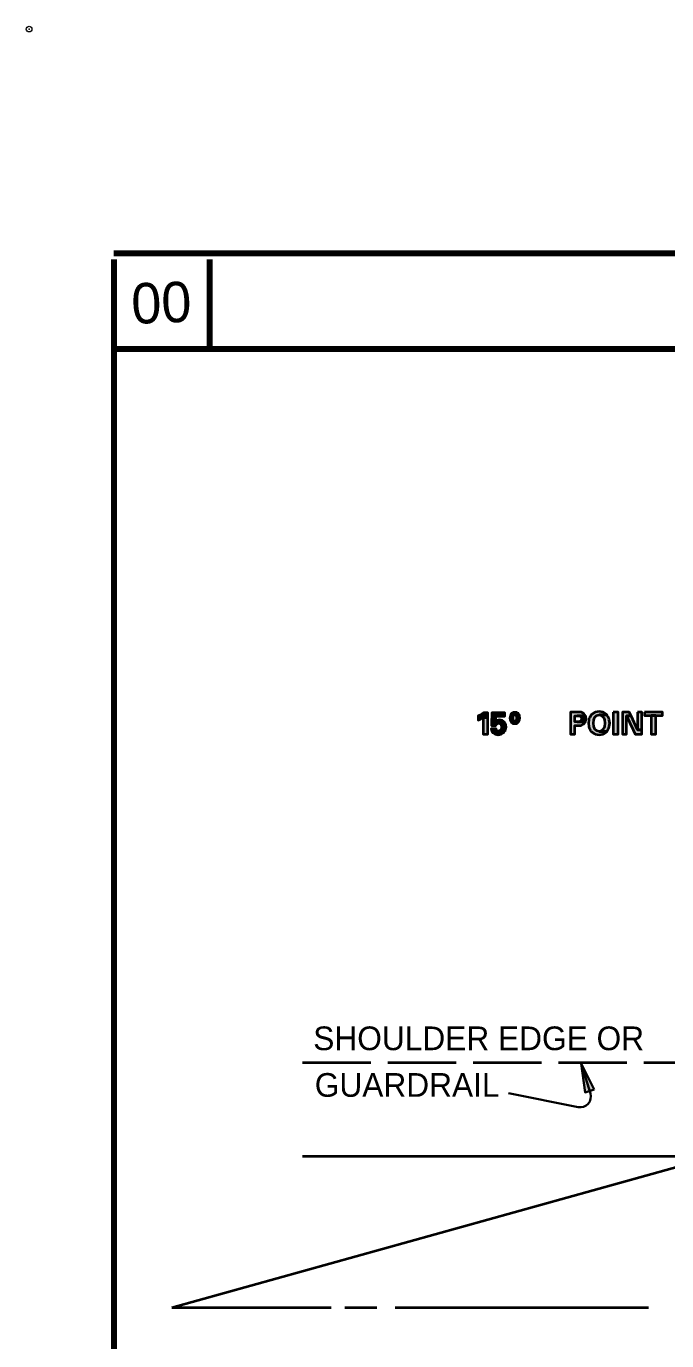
# Model space of a CAD drawing. Extents: x -8731 to -130, y -68363 to -56618.
# Drawn here: x -1725 to -1348, y -67941 to -67167 of the extents above; entities that cross this region are included whole.
import ezdxf

# ---------------------------------------------------------------- set-up
doc = ezdxf.new("R2010")
doc.units = 0
doc.header["$LTSCALE"] = 6.7
doc.header["$PDMODE"] = 32
doc.header["$PDSIZE"] = 3.35
doc.linetypes.add('LONG_DASHED', pattern=[7.5, 6, -1.5])
doc.layers.add('1', color=7, linetype='Continuous', lineweight=13)
doc.layers.add('3', color=7, linetype='Continuous', lineweight=40)

msp = doc.modelspace()

# ---------------------------------------------------------------- hatches: boundary and pattern name
at = {"layer": '1'}
msp.add_hatch(color=256, dxfattribs=at).paths.add_polyline_path([(-1390.62, -67793.62), (-1398.26, -67778.3), (-1396, -67795.26)])
at = {"layer": '3'}
for points in [[(-1458.92, -67575.7), (-1458.92, -67576.1), (-1458, -67575.7), (-1457, -67575.16), (-1456.02, -67574.52), (-1453.32, -67574.52), (-1453.32, -67573.56), (-1453.32, -67573.04), (-1453.32, -67572.28), (-1453.32, -67571.66), (-1455.78, -67571.66), (-1456.58, -67572.28), (-1457.84, -67573.04), (-1458.92, -67573.56), (-1458.92, -67574.52), (-1458.92, -67575.16)], [(-1456.02, -67576.1), (-1456.02, -67584.38), (-1453.32, -67584.38), (-1453.32, -67576.1), (-1453.32, -67575.7), (-1453.32, -67575.16), (-1453.32, -67574.52), (-1456.02, -67574.52), (-1456.02, -67575.16), (-1456.02, -67575.7)], [(-1451.14, -67578.48), (-1451.18, -67579.12), (-1448.5, -67579.12), (-1448.14, -67578.48), (-1448.14, -67578.46), (-1448.14, -67578.46), (-1448.14, -67578.46), (-1447.6, -67578), (-1447.48, -67577.98), (-1446.94, -67577.82), (-1443.08, -67577.82), (-1443.48, -67577.14), (-1443.94, -67576.82), (-1448.66, -67576.82), (-1448.62, -67576.26), (-1448.62, -67576.22), (-1448.46, -67573.72), (-1443.26, -67573.72), (-1443.26, -67571.66), (-1450.88, -67571.66), (-1450.96, -67573.72), (-1451.06, -67576.22), (-1451.06, -67576.26), (-1451.08, -67576.82), (-1451.1, -67577.14), (-1451.12, -67577.82), (-1451.12, -67577.98), (-1451.12, -67578), (-1451.14, -67578.46), (-1451.14, -67578.46)], [(-1440.06, -67576), (-1440.06, -67576.14), (-1438.18, -67576.14), (-1438.22, -67576), (-1438.36, -67575.6), (-1438.36, -67575.52), (-1438.42, -67574.8), (-1438.42, -67574.8), (-1438.42, -67574.7), (-1438.4, -67574.64), (-1438.36, -67573.98), (-1438.32, -67573.86), (-1438.18, -67573.44), (-1438.14, -67573.28), (-1438.12, -67573.26), (-1438.12, -67573.26), (-1438.1, -67573.24), (-1437.78, -67572.88), (-1437.7, -67572.86), (-1437.34, -67572.76), (-1434.98, -67572.76), (-1435.22, -67572.3), (-1435.28, -67572.2), (-1436.2, -67571.64), (-1436.26, -67571.6), (-1437.34, -67571.44), (-1438.3, -67571.6), (-1438.5, -67571.64), (-1439.34, -67572.2), (-1439.46, -67572.3), (-1439.7, -67572.76), (-1439.74, -67572.86), (-1439.76, -67572.88), (-1439.94, -67573.24), (-1439.96, -67573.26), (-1439.98, -67573.28), (-1440.06, -67573.44), (-1440.1, -67573.86), (-1440.12, -67573.98), (-1440.2, -67574.64), (-1440.22, -67574.7), (-1440.22, -67574.8), (-1440.22, -67574.8), (-1440.14, -67575.52), (-1440.12, -67575.6)], [(-1437, -67576.68), (-1437.32, -67576.8), (-1435.02, -67576.8), (-1434.96, -67576.68), (-1434.94, -67576.64), (-1434.76, -67576.26), (-1434.74, -67576.18), (-1434.7, -67576.14), (-1434.64, -67576), (-1434.6, -67575.6), (-1434.58, -67575.52), (-1434.5, -67574.8), (-1434.5, -67574.8), (-1434.48, -67574.7), (-1434.48, -67574.64), (-1434.58, -67573.98), (-1434.6, -67573.86), (-1434.66, -67573.44), (-1434.68, -67573.28), (-1434.68, -67573.26), (-1434.7, -67573.24), (-1434.7, -67573.24), (-1434.9, -67572.88), (-1434.9, -67572.88), (-1434.92, -67572.86), (-1434.98, -67572.76), (-1437.34, -67572.76), (-1436.94, -67572.86), (-1436.92, -67572.88), (-1436.58, -67573.24), (-1436.58, -67573.26), (-1436.56, -67573.28), (-1436.5, -67573.44), (-1436.36, -67573.86), (-1436.34, -67573.98), (-1436.3, -67574.64), (-1436.28, -67574.7), (-1436.3, -67574.8), (-1436.3, -67574.8), (-1436.34, -67575.52), (-1436.36, -67575.6), (-1436.48, -67576), (-1436.52, -67576.14), (-1436.54, -67576.18), (-1436.58, -67576.26), (-1436.86, -67576.64)], [(-1404.6, -67579.28), (-1404.6, -67584.38), (-1401.94, -67584.38), (-1401.94, -67579.28), (-1399.98, -67579.28), (-1398.3, -67579.12), (-1396.82, -67578.48), (-1395.74, -67577.1), (-1401.94, -67577.1), (-1401.94, -67577.04), (-1401.94, -67577.04), (-1401.94, -67576.7), (-1401.94, -67576), (-1401.94, -67575.22), (-1401.94, -67575.06), (-1401.94, -67574.3), (-1401.94, -67573.74), (-1401.94, -67573.48), (-1401.94, -67573.46), (-1401.94, -67573.42), (-1395.72, -67573.42), (-1396.7, -67572.14), (-1398.36, -67571.4), (-1400.7, -67571.24), (-1404.6, -67571.24), (-1404.6, -67571.4), (-1404.6, -67572.14), (-1404.6, -67573.42), (-1404.6, -67573.46), (-1404.6, -67573.48), (-1404.6, -67573.74), (-1404.6, -67574.3), (-1404.6, -67575.06), (-1404.6, -67575.22), (-1404.6, -67576), (-1404.6, -67576.7), (-1404.6, -67577.04), (-1404.6, -67577.04), (-1404.6, -67577.1), (-1404.6, -67578.48), (-1404.6, -67579.12)], [(-1399.7, -67573.48), (-1398.86, -67573.74), (-1395.64, -67573.74), (-1395.68, -67573.48), (-1395.68, -67573.46), (-1395.7, -67573.42), (-1400.6, -67573.42), (-1399.7, -67573.46)], [(-1399.64, -67577.04), (-1400.6, -67577.1), (-1395.74, -67577.1), (-1395.7, -67577.04), (-1395.7, -67577.04), (-1395.64, -67576.7), (-1395.64, -67576.7), (-1395.52, -67576), (-1395.52, -67576), (-1395.38, -67575.22), (-1395.42, -67575.06), (-1395.54, -67574.3), (-1395.62, -67573.74), (-1398.86, -67573.74), (-1398.36, -67574.3), (-1398.18, -67575.06), (-1398.18, -67575.22), (-1398.28, -67576), (-1398.74, -67576.7), (-1399.62, -67577.04)], [(-1390.1, -67584.22), (-1387.72, -67584.6), (-1385.34, -67584.22), (-1383.24, -67582.9), (-1383.08, -67582.64), (-1387.74, -67582.64), (-1389.06, -67582.38), (-1390.22, -67581.4), (-1390.52, -67580.68), (-1390.86, -67579.8), (-1391.06, -67577.76), (-1391.06, -67577.74), (-1390.9, -67575.92), (-1390.48, -67574.72), (-1390.34, -67574.38), (-1389.22, -67573.28), (-1387.74, -67572.92), (-1383.14, -67572.92), (-1383.3, -67572.64), (-1385.4, -67571.4), (-1387.72, -67571.02), (-1390.06, -67571.4), (-1392.14, -67572.64), (-1392.32, -67572.92), (-1392.56, -67573.28), (-1393.26, -67574.38), (-1393.48, -67574.72), (-1393.68, -67575.92), (-1394, -67577.74), (-1394, -67577.76), (-1393.68, -67579.8), (-1393.54, -67580.68), (-1393.1, -67581.4), (-1392.54, -67582.38), (-1392.38, -67582.64), (-1392.22, -67582.9)], [(-1386.4, -67582.38), (-1387.74, -67582.64), (-1383.08, -67582.64), (-1382.92, -67582.38), (-1382.34, -67581.4), (-1381.92, -67580.68), (-1381.78, -67579.8), (-1381.46, -67577.76), (-1381.46, -67577.74), (-1381.78, -67575.92), (-1381.98, -67574.72), (-1382.2, -67574.38), (-1382.9, -67573.28), (-1383.14, -67572.92), (-1387.74, -67572.92), (-1386.24, -67573.28), (-1385.1, -67574.38), (-1384.98, -67574.72), (-1384.54, -67575.92), (-1384.38, -67577.74), (-1384.38, -67577.76), (-1384.58, -67579.8), (-1384.94, -67580.68), (-1385.24, -67581.4)], [(-1379.34, -67571.24), (-1379.34, -67584.38), (-1376.54, -67584.38), (-1376.54, -67571.24)], [(-1374.02, -67581.8), (-1374.02, -67584.38), (-1371.5, -67584.38), (-1371.5, -67581.8), (-1371.5, -67573.48), (-1368.92, -67573.48), (-1369.98, -67571.24), (-1374.02, -67571.24), (-1374.02, -67573.48)], [(-1367.62, -67581.8), (-1366.4, -67584.38), (-1362.5, -67584.38), (-1362.5, -67581.8), (-1365.02, -67581.8), (-1368.92, -67573.48), (-1371.5, -67573.48)], [(-1365.02, -67571.24), (-1365.02, -67581.8), (-1362.5, -67581.8), (-1362.5, -67571.24)], [(-1361.02, -67571.24), (-1361.02, -67573.36), (-1350.44, -67573.36), (-1350.44, -67571.24)], [(-1357.14, -67573.36), (-1357.14, -67584.38), (-1354.3, -67584.38), (-1354.3, -67573.36)], [(-1449.02, -67584.28), (-1447.22, -67584.6), (-1445.42, -67584.28), (-1445.42, -67584.28), (-1445.38, -67584.28), (-1444.1, -67583.48), (-1443.8, -67583.3), (-1443.3, -67582.54), (-1446.96, -67582.54), (-1447.74, -67582.4), (-1447.78, -67582.36), (-1447.82, -67582.32), (-1448.28, -67581.88), (-1448.3, -67581.8), (-1448.3, -67581.76), (-1448.44, -67581.18), (-1451.2, -67581.18), (-1451.1, -67581.76), (-1451.1, -67581.8), (-1451.1, -67581.88), (-1451.02, -67582.32), (-1451.02, -67582.36), (-1451.02, -67582.4), (-1450.9, -67582.54), (-1450.42, -67583.3), (-1450.32, -67583.48), (-1449.02, -67584.28)], [(-1447.78, -67576.26), (-1448.66, -67576.82), (-1443.94, -67576.82), (-1444.74, -67576.26), (-1444.9, -67576.22), (-1447.74, -67576.22)], [(-1446.3, -67575.94), (-1447.74, -67576.22), (-1444.9, -67576.22), (-1446.3, -67575.94)], [(-1446.44, -67582.4), (-1446.96, -67582.54), (-1443.3, -67582.54), (-1443.2, -67582.4), (-1443.18, -67582.36), (-1443.14, -67582.32), (-1442.86, -67581.88), (-1442.8, -67581.8), (-1442.8, -67581.76), (-1442.64, -67580.92), (-1442.5, -67580.04), (-1442.46, -67579.96), (-1442.58, -67579.24), (-1442.6, -67579.12), (-1442.7, -67578.48), (-1442.7, -67578.46), (-1442.7, -67578.46), (-1442.96, -67578), (-1442.98, -67577.98), (-1443.08, -67577.82), (-1446.94, -67577.82), (-1446.18, -67577.98), (-1446.14, -67578), (-1445.64, -67578.46), (-1445.62, -67578.46), (-1445.62, -67578.48), (-1445.32, -67579.12), (-1445.26, -67579.24), (-1445.18, -67579.96), (-1445.18, -67580.04), (-1445.26, -67580.92), (-1445.58, -67581.76), (-1445.62, -67581.8), (-1445.72, -67581.88), (-1446.18, -67582.32), (-1446.34, -67582.36)], [(-1439.58, -67577.12), (-1439.52, -67577.24), (-1435.3, -67577.24), (-1435.16, -67577.12), (-1435.02, -67576.8), (-1437.32, -67576.8), (-1437.8, -67576.68), (-1437.84, -67576.64), (-1438.16, -67576.26), (-1438.18, -67576.18), (-1438.18, -67576.14), (-1440.06, -67576.14), (-1440.02, -67576.18), (-1440, -67576.26), (-1439.82, -67576.64), (-1439.78, -67576.68), (-1439.74, -67576.8)], [(-1437.46, -67578.1), (-1437.26, -67578.12), (-1437.12, -67578.1), (-1436.98, -67578.06), (-1436.46, -67577.96), (-1436.04, -67577.86), (-1435.3, -67577.24), (-1439.52, -67577.24), (-1438.66, -67577.86), (-1438.54, -67577.96), (-1437.72, -67578.06)]]:
    msp.add_hatch(color=256, dxfattribs=at).paths.add_polyline_path(points)

# ---------------------------------------------------------------- linework, layer by layer
at = {"layer": '1', "lineweight": 100}
for p, q in [((-181.28, -67301.3), (-1673.5, -67301.3)), ((-1617.26, -67304.8), (-1617.26, -67357.56)), ((-181.28, -67357.56), (-1673.5, -67357.56))]:
    msp.add_line(p, q, dxfattribs=at)
at = {"layer": '1', "lineweight": 35}
for p, q in [((-1398.26, -67778.3), (-1392.86, -67795.94)), ((-1441.18, -67795.68), (-1400.06, -67803.9))]:
    msp.add_line(p, q, dxfattribs=at)
at = {"layer": '1', "lineweight": 100}
msp.add_lwpolyline([(-1673.5, -67304.8), (-1673.5, -68322.74), (-182.74, -68322.74)], dxfattribs=at)
at = {"layer": '1', "lineweight": 35}
msp.add_lwpolyline([(-1390.62, -67793.62), (-1398.26, -67778.3), (-1396, -67795.26)], close=True, dxfattribs=at)
msp.add_arc((-1398.82, -67797.77), 6.25, 258.68994, 17.0378, dxfattribs=at)
at = {"layer": '1'}
msp.add_point((-1723.46, -67169.1), dxfattribs=at)
at = {"layer": '3'}
for p, q in [((-1639.34, -67921.88), (-756.6, -67676.04)), ((-1562.4, -67832.78), (-1156.2, -67832.78)), ((-1639.34, -67921.88), (-1545.46, -67921.88)), ((-1537.5, -67921.88), (-1518.6, -67921.88)), ((-1507.94, -67921.88), (-1358.7, -67921.88))]:
    msp.add_line(p, q, dxfattribs=at)
at = {"layer": '3', "linetype": 'LONG_DASHED'}
msp.add_line((-1562.4, -67777.72), (-1130.4, -67777.72), dxfattribs=at)
at = {"layer": '3'}
for points in [[(-1458.92, -67575.7), (-1458.92, -67576.1), (-1458, -67575.7), (-1457, -67575.16), (-1456.02, -67574.52), (-1453.32, -67574.52), (-1453.32, -67573.56), (-1453.32, -67573.04), (-1453.32, -67572.28), (-1453.32, -67571.66), (-1455.78, -67571.66), (-1456.58, -67572.28), (-1457.84, -67573.04), (-1458.92, -67573.56), (-1458.92, -67574.52), (-1458.92, -67575.16)], [(-1456.02, -67576.1), (-1456.02, -67584.38), (-1453.32, -67584.38), (-1453.32, -67576.1), (-1453.32, -67575.7), (-1453.32, -67575.16), (-1453.32, -67574.52), (-1456.02, -67574.52), (-1456.02, -67575.16), (-1456.02, -67575.7)], [(-1451.14, -67578.48), (-1451.18, -67579.12), (-1448.5, -67579.12), (-1448.14, -67578.48), (-1448.14, -67578.46), (-1448.14, -67578.46), (-1448.14, -67578.46), (-1447.6, -67578), (-1447.48, -67577.98), (-1446.94, -67577.82), (-1443.08, -67577.82), (-1443.48, -67577.14), (-1443.94, -67576.82), (-1448.66, -67576.82), (-1448.62, -67576.26), (-1448.62, -67576.22), (-1448.46, -67573.72), (-1443.26, -67573.72), (-1443.26, -67571.66), (-1450.88, -67571.66), (-1450.96, -67573.72), (-1451.06, -67576.22), (-1451.06, -67576.26), (-1451.08, -67576.82), (-1451.1, -67577.14), (-1451.12, -67577.82), (-1451.12, -67577.98), (-1451.12, -67578), (-1451.14, -67578.46), (-1451.14, -67578.46)], [(-1440.06, -67576), (-1440.06, -67576.14), (-1438.18, -67576.14), (-1438.22, -67576), (-1438.36, -67575.6), (-1438.36, -67575.52), (-1438.42, -67574.8), (-1438.42, -67574.8), (-1438.42, -67574.7), (-1438.4, -67574.64), (-1438.36, -67573.98), (-1438.32, -67573.86), (-1438.18, -67573.44), (-1438.14, -67573.28), (-1438.12, -67573.26), (-1438.12, -67573.26), (-1438.1, -67573.24), (-1437.78, -67572.88), (-1437.7, -67572.86), (-1437.34, -67572.76), (-1434.98, -67572.76), (-1435.22, -67572.3), (-1435.28, -67572.2), (-1436.2, -67571.64), (-1436.26, -67571.6), (-1437.34, -67571.44), (-1438.3, -67571.6), (-1438.5, -67571.64), (-1439.34, -67572.2), (-1439.46, -67572.3), (-1439.7, -67572.76), (-1439.74, -67572.86), (-1439.76, -67572.88), (-1439.94, -67573.24), (-1439.96, -67573.26), (-1439.98, -67573.28), (-1440.06, -67573.44), (-1440.1, -67573.86), (-1440.12, -67573.98), (-1440.2, -67574.64), (-1440.22, -67574.7), (-1440.22, -67574.8), (-1440.22, -67574.8), (-1440.14, -67575.52), (-1440.12, -67575.6)], [(-1437, -67576.68), (-1437.32, -67576.8), (-1435.02, -67576.8), (-1434.96, -67576.68), (-1434.94, -67576.64), (-1434.76, -67576.26), (-1434.74, -67576.18), (-1434.7, -67576.14), (-1434.64, -67576), (-1434.6, -67575.6), (-1434.58, -67575.52), (-1434.5, -67574.8), (-1434.5, -67574.8), (-1434.48, -67574.7), (-1434.48, -67574.64), (-1434.58, -67573.98), (-1434.6, -67573.86), (-1434.66, -67573.44), (-1434.68, -67573.28), (-1434.68, -67573.26), (-1434.7, -67573.24), (-1434.7, -67573.24), (-1434.9, -67572.88), (-1434.9, -67572.88), (-1434.92, -67572.86), (-1434.98, -67572.76), (-1437.34, -67572.76), (-1436.94, -67572.86), (-1436.92, -67572.88), (-1436.58, -67573.24), (-1436.58, -67573.26), (-1436.56, -67573.28), (-1436.5, -67573.44), (-1436.36, -67573.86), (-1436.34, -67573.98), (-1436.3, -67574.64), (-1436.28, -67574.7), (-1436.3, -67574.8), (-1436.3, -67574.8), (-1436.34, -67575.52), (-1436.36, -67575.6), (-1436.48, -67576), (-1436.52, -67576.14), (-1436.54, -67576.18), (-1436.58, -67576.26), (-1436.86, -67576.64)], [(-1404.6, -67579.28), (-1404.6, -67584.38), (-1401.94, -67584.38), (-1401.94, -67579.28), (-1399.98, -67579.28), (-1398.3, -67579.12), (-1396.82, -67578.48), (-1395.74, -67577.1), (-1401.94, -67577.1), (-1401.94, -67577.04), (-1401.94, -67577.04), (-1401.94, -67576.7), (-1401.94, -67576), (-1401.94, -67575.22), (-1401.94, -67575.06), (-1401.94, -67574.3), (-1401.94, -67573.74), (-1401.94, -67573.48), (-1401.94, -67573.46), (-1401.94, -67573.42), (-1395.72, -67573.42), (-1396.7, -67572.14), (-1398.36, -67571.4), (-1400.7, -67571.24), (-1404.6, -67571.24), (-1404.6, -67571.4), (-1404.6, -67572.14), (-1404.6, -67573.42), (-1404.6, -67573.46), (-1404.6, -67573.48), (-1404.6, -67573.74), (-1404.6, -67574.3), (-1404.6, -67575.06), (-1404.6, -67575.22), (-1404.6, -67576), (-1404.6, -67576.7), (-1404.6, -67577.04), (-1404.6, -67577.04), (-1404.6, -67577.1), (-1404.6, -67578.48), (-1404.6, -67579.12)], [(-1399.7, -67573.48), (-1398.86, -67573.74), (-1395.64, -67573.74), (-1395.68, -67573.48), (-1395.68, -67573.46), (-1395.7, -67573.42), (-1400.6, -67573.42), (-1399.7, -67573.46)], [(-1399.64, -67577.04), (-1400.6, -67577.1), (-1395.74, -67577.1), (-1395.7, -67577.04), (-1395.7, -67577.04), (-1395.64, -67576.7), (-1395.64, -67576.7), (-1395.52, -67576), (-1395.52, -67576), (-1395.38, -67575.22), (-1395.42, -67575.06), (-1395.54, -67574.3), (-1395.62, -67573.74), (-1398.86, -67573.74), (-1398.36, -67574.3), (-1398.18, -67575.06), (-1398.18, -67575.22), (-1398.28, -67576), (-1398.74, -67576.7), (-1399.62, -67577.04)], [(-1390.1, -67584.22), (-1387.72, -67584.6), (-1385.34, -67584.22), (-1383.24, -67582.9), (-1383.08, -67582.64), (-1387.74, -67582.64), (-1389.06, -67582.38), (-1390.22, -67581.4), (-1390.52, -67580.68), (-1390.86, -67579.8), (-1391.06, -67577.76), (-1391.06, -67577.74), (-1390.9, -67575.92), (-1390.48, -67574.72), (-1390.34, -67574.38), (-1389.22, -67573.28), (-1387.74, -67572.92), (-1383.14, -67572.92), (-1383.3, -67572.64), (-1385.4, -67571.4), (-1387.72, -67571.02), (-1390.06, -67571.4), (-1392.14, -67572.64), (-1392.32, -67572.92), (-1392.56, -67573.28), (-1393.26, -67574.38), (-1393.48, -67574.72), (-1393.68, -67575.92), (-1394, -67577.74), (-1394, -67577.76), (-1393.68, -67579.8), (-1393.54, -67580.68), (-1393.1, -67581.4), (-1392.54, -67582.38), (-1392.38, -67582.64), (-1392.22, -67582.9)], [(-1386.4, -67582.38), (-1387.74, -67582.64), (-1383.08, -67582.64), (-1382.92, -67582.38), (-1382.34, -67581.4), (-1381.92, -67580.68), (-1381.78, -67579.8), (-1381.46, -67577.76), (-1381.46, -67577.74), (-1381.78, -67575.92), (-1381.98, -67574.72), (-1382.2, -67574.38), (-1382.9, -67573.28), (-1383.14, -67572.92), (-1387.74, -67572.92), (-1386.24, -67573.28), (-1385.1, -67574.38), (-1384.98, -67574.72), (-1384.54, -67575.92), (-1384.38, -67577.74), (-1384.38, -67577.76), (-1384.58, -67579.8), (-1384.94, -67580.68), (-1385.24, -67581.4)], [(-1379.34, -67571.24), (-1379.34, -67584.38), (-1376.54, -67584.38), (-1376.54, -67571.24)], [(-1374.02, -67581.8), (-1374.02, -67584.38), (-1371.5, -67584.38), (-1371.5, -67581.8), (-1371.5, -67573.48), (-1368.92, -67573.48), (-1369.98, -67571.24), (-1374.02, -67571.24), (-1374.02, -67573.48)], [(-1367.62, -67581.8), (-1366.4, -67584.38), (-1362.5, -67584.38), (-1362.5, -67581.8), (-1365.02, -67581.8), (-1368.92, -67573.48), (-1371.5, -67573.48)], [(-1365.02, -67571.24), (-1365.02, -67581.8), (-1362.5, -67581.8), (-1362.5, -67571.24)], [(-1361.02, -67571.24), (-1361.02, -67573.36), (-1350.44, -67573.36), (-1350.44, -67571.24)], [(-1357.14, -67573.36), (-1357.14, -67584.38), (-1354.3, -67584.38), (-1354.3, -67573.36)], [(-1449.02, -67584.28), (-1447.22, -67584.6), (-1445.42, -67584.28), (-1445.42, -67584.28), (-1445.38, -67584.28), (-1444.1, -67583.48), (-1443.8, -67583.3), (-1443.3, -67582.54), (-1446.96, -67582.54), (-1447.74, -67582.4), (-1447.78, -67582.36), (-1447.82, -67582.32), (-1448.28, -67581.88), (-1448.3, -67581.8), (-1448.3, -67581.76), (-1448.44, -67581.18), (-1451.2, -67581.18), (-1451.1, -67581.76), (-1451.1, -67581.8), (-1451.1, -67581.88), (-1451.02, -67582.32), (-1451.02, -67582.36), (-1451.02, -67582.4), (-1450.9, -67582.54), (-1450.42, -67583.3), (-1450.32, -67583.48), (-1449.02, -67584.28)], [(-1447.78, -67576.26), (-1448.66, -67576.82), (-1443.94, -67576.82), (-1444.74, -67576.26), (-1444.9, -67576.22), (-1447.74, -67576.22)], [(-1446.3, -67575.94), (-1447.74, -67576.22), (-1444.9, -67576.22), (-1446.3, -67575.94)], [(-1446.44, -67582.4), (-1446.96, -67582.54), (-1443.3, -67582.54), (-1443.2, -67582.4), (-1443.18, -67582.36), (-1443.14, -67582.32), (-1442.86, -67581.88), (-1442.8, -67581.8), (-1442.8, -67581.76), (-1442.64, -67580.92), (-1442.5, -67580.04), (-1442.46, -67579.96), (-1442.58, -67579.24), (-1442.6, -67579.12), (-1442.7, -67578.48), (-1442.7, -67578.46), (-1442.7, -67578.46), (-1442.96, -67578), (-1442.98, -67577.98), (-1443.08, -67577.82), (-1446.94, -67577.82), (-1446.18, -67577.98), (-1446.14, -67578), (-1445.64, -67578.46), (-1445.62, -67578.46), (-1445.62, -67578.48), (-1445.32, -67579.12), (-1445.26, -67579.24), (-1445.18, -67579.96), (-1445.18, -67580.04), (-1445.26, -67580.92), (-1445.58, -67581.76), (-1445.62, -67581.8), (-1445.72, -67581.88), (-1446.18, -67582.32), (-1446.34, -67582.36)], [(-1439.58, -67577.12), (-1439.52, -67577.24), (-1435.3, -67577.24), (-1435.16, -67577.12), (-1435.02, -67576.8), (-1437.32, -67576.8), (-1437.8, -67576.68), (-1437.84, -67576.64), (-1438.16, -67576.26), (-1438.18, -67576.18), (-1438.18, -67576.14), (-1440.06, -67576.14), (-1440.02, -67576.18), (-1440, -67576.26), (-1439.82, -67576.64), (-1439.78, -67576.68), (-1439.74, -67576.8)], [(-1437.46, -67578.1), (-1437.26, -67578.12), (-1437.12, -67578.1), (-1436.98, -67578.06), (-1436.46, -67577.96), (-1436.04, -67577.86), (-1435.3, -67577.24), (-1439.52, -67577.24), (-1438.66, -67577.86), (-1438.54, -67577.96), (-1437.72, -67578.06)]]:
    msp.add_lwpolyline(points, close=True, dxfattribs=at)

# ---------------------------------------------------------------- texts
at = {"layer": '1'}
msp.add_text('00', height=23.78, rotation=2.121, dxfattribs=at).set_placement((-1662.82, -67342.68))
at = {"layer": '3'}
for s, p in [('SHOULDER EDGE OR', (-1556.1, -67770.38)), ('GUARDRAIL', (-1555.2, -67797.84))]:
    msp.add_text(s, height=13.95, dxfattribs=at).set_placement(p)

doc.saveas('drawing.dxf')
